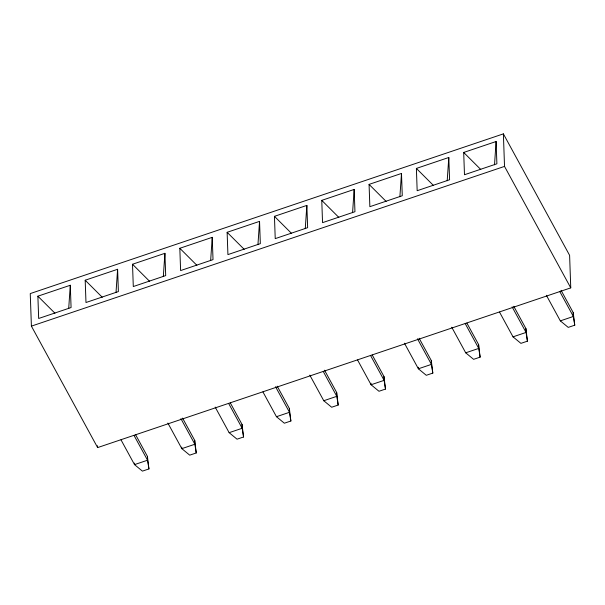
<?xml version="1.0" encoding="UTF-8"?>
<svg xmlns="http://www.w3.org/2000/svg" width="605" height="605" viewBox="0 0 605 605"><rect width="100%" height="100%" fill="white"/><g stroke="black" fill="none" stroke-linecap="round" stroke-linejoin="round"><path stroke-width="0.91" d="M68.698 308.542L70.293 285.257L37.881 296.193L38.667 318.487L71.08 307.544L70.293 285.257M116.009 292.57L117.604 269.285L85.192 280.221L85.978 302.515L118.391 291.572L117.604 269.285M163.32 276.598L164.915 253.313L132.51 264.249L133.297 286.543L165.702 275.6L164.915 253.313M210.638 260.626L212.234 237.341L179.821 248.277L180.608 270.571L213.02 259.628L212.234 237.341M257.949 244.654L259.545 221.37L227.132 232.305L227.919 254.599L260.332 243.656L259.545 221.37M305.26 228.682L306.856 205.398L274.443 216.34L275.23 238.627L307.642 227.684L306.856 205.398M352.571 212.71L354.167 189.425L321.762 200.368L322.548 222.655L354.954 211.712L354.167 189.425M399.89 196.738L401.486 173.453L369.073 184.396L369.859 206.683L402.272 195.74L401.486 173.453M447.201 180.774L448.797 157.482L416.384 168.424L417.17 190.711L449.583 179.768L448.797 157.482M494.512 164.802L496.108 141.51L463.695 152.452L464.481 174.739L496.894 163.796L496.108 141.51M503.383 133.871L30.25 293.584L31.399 326.125L97.624 447.594L570.757 287.874L569.608 255.34L503.383 133.871L504.525 166.405L570.757 287.874M31.399 326.125L504.525 166.405M215.183 407.082L229.136 432.673L242.181 428.272L242.045 424.43L230.339 402.96M262.948 391.934L276.455 416.701L289.493 412.3L289.356 408.458L277.203 386.164M309.813 375.138L323.766 400.729L336.803 396.328L336.667 392.486L324.514 370.192M451.746 327.222L465.706 352.813L478.744 348.412L478.608 344.57L466.901 323.1M499.511 312.074L513.017 336.841L526.055 332.44L525.919 328.598L513.766 306.304M546.375 295.278L560.328 320.869L573.366 316.468L573.23 312.626L561.077 290.332M135.709 434.904L147.416 456.374L148.936 468.928L142.417 471.129L134.514 464.617L121.008 439.85M182.574 418.108L194.727 440.402L196.247 452.956L189.728 455.157L181.825 448.645L167.872 423.054M242.045 424.43L243.558 436.984L237.039 439.185L229.136 432.673M289.356 408.458L290.869 421.012L284.35 423.213L276.455 416.701M336.667 392.486L338.187 405.04L331.669 407.241L323.766 400.729M372.279 355.044L383.978 376.514L385.498 389.068L378.98 391.269L371.077 384.757L357.57 359.99M419.136 338.248L431.297 360.542L432.809 373.096L426.291 375.304L418.388 368.785L404.435 343.194M478.608 344.57L480.12 357.132L473.602 359.332L465.706 352.813M525.919 328.598L527.439 341.159L520.92 343.36L513.017 336.841M573.23 312.626L574.75 325.188L568.231 327.388L560.328 320.869M463.695 152.452L480.756 169.476M416.384 168.424L433.445 185.448M369.073 184.396L386.126 201.42M321.762 200.368L338.815 217.392M274.443 216.34L291.504 233.364M227.132 232.305L244.193 249.336M179.821 248.277L196.875 265.308M132.51 264.249L149.564 281.28M85.192 280.221L102.253 297.252M37.881 296.193L54.942 313.224M559.867 291.701L573.366 316.468L574.75 325.188M512.102 306.848L526.055 332.44L527.439 341.159M465.237 323.645L478.744 348.412L480.12 357.132M417.473 338.792L431.433 364.384L432.809 373.096M370.615 355.589L384.115 380.356L385.498 389.068M323.297 371.561L336.803 396.328L338.187 405.04M275.532 386.708L289.493 412.3L290.869 421.012M228.675 403.505L242.181 428.272L243.558 436.984M180.91 418.652L194.863 444.244L196.247 452.956M134.045 435.449L147.552 460.216L148.936 468.928M431.297 360.542L431.433 364.384L418.388 368.785L418.335 367.25M383.978 376.514L384.115 380.356L371.077 384.757L371.024 383.222M194.727 440.402L194.863 444.244L181.825 448.645L181.772 447.11M147.416 456.374L147.552 460.216L134.514 464.617L134.461 463.082M97.556 445.734L97.624 447.594"/></g></svg>
